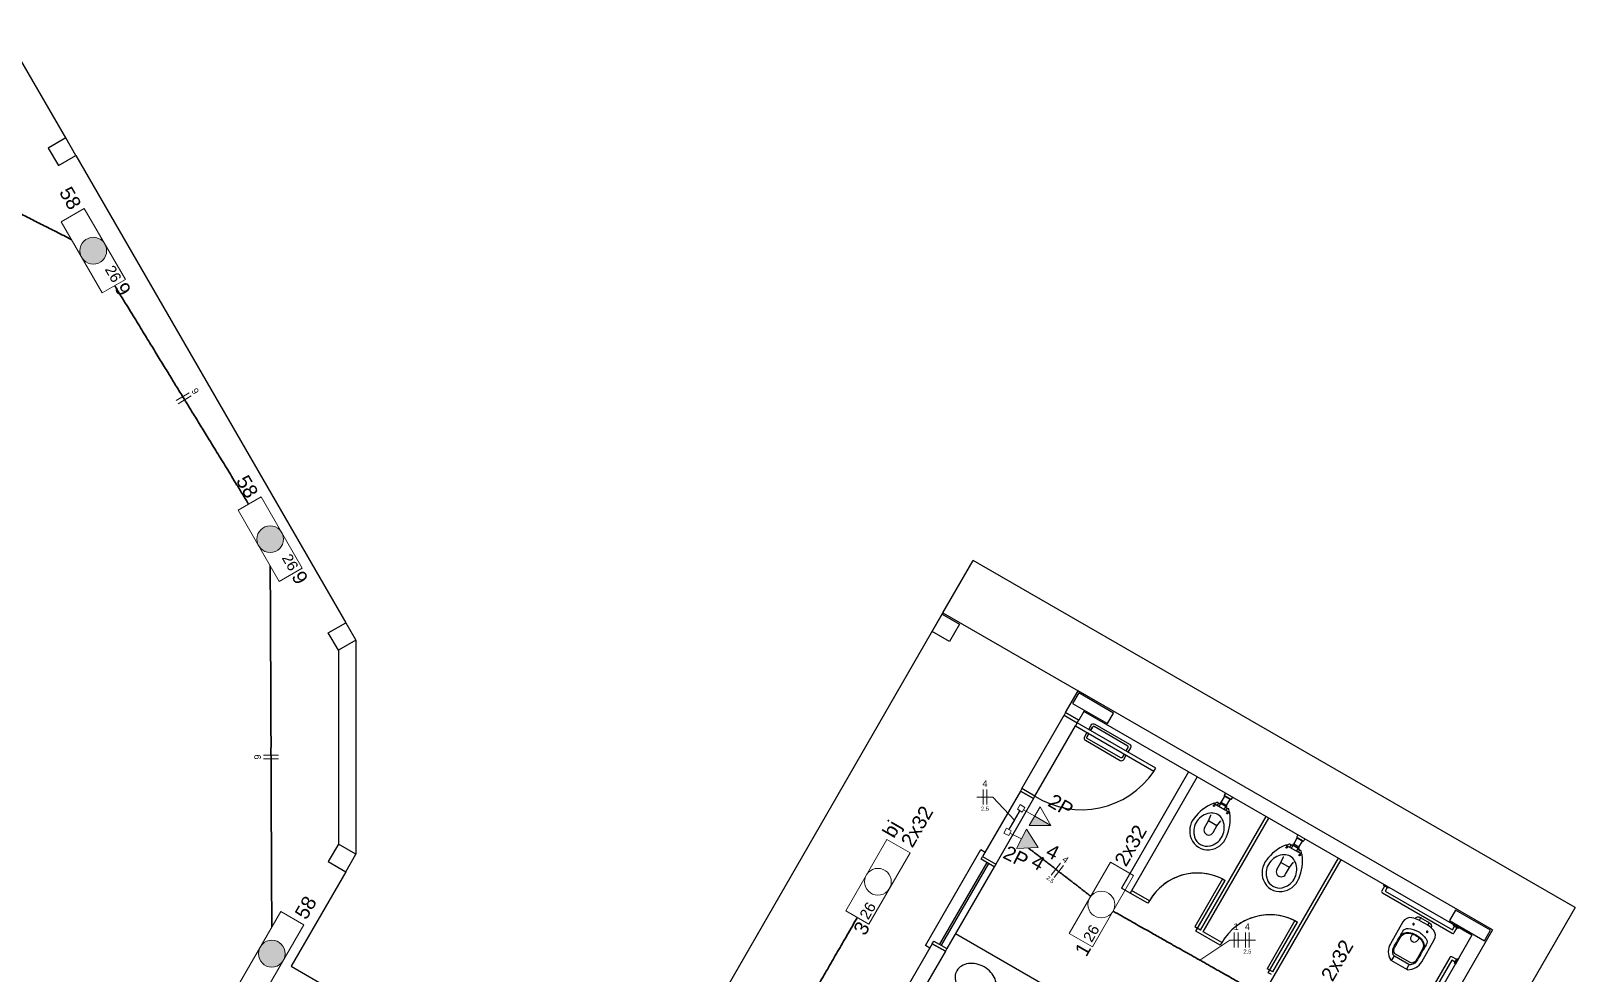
# Model space of a CAD drawing. Extents: x 175 to 700, y 53 to 250.
# Drawn here: x 492.99 to 508.33, y 196.05 to 205.41 of the extents above; entities that cross this region are included whole.
import ezdxf

# ---------------------------------------------------------------- set-up
doc = ezdxf.new("R2010")
doc.units = 0
doc.header["$LTSCALE"] = 2
doc.set_wipeout_variables(frame=1)
for name, color, linetype in [('A-JANEL', 3, 'CONTINUOUS'), ('A-PARED', 5, 'CONTINUOUS'), ('A-PAREDE', 5, 'CONTINUOUS'), ('A-PILAR', 6, 'CONTINUOUS'), ('A-PISOS-NIVEL', 1, 'CONTINUOUS'), ('A-WC', 1, 'CONTINUOUS'), ('ARQ-ALV-CORTE', 5, 'CONTINUOUS'), ('ARQ-ALV-VISTA2', 2, 'CONTINUOUS'), ('ARQ-BNC-VISTA', 1, 'CONTINUOUS'), ('ARQ-ESQ-CORTE', 3, 'CONTINUOUS'), ('ARQ-ESQ-VISTA1', 2, 'CONTINUOUS'), ('ARQ-ESQ-VISTA2', 1, 'CONTINUOUS'), ('PAG', 1, 'CONTINUOUS')]:
    doc.layers.add(name, color=color, linetype=linetype)
for name, color, linetype, lineweight in [('EL-Condutos', 4, 'CONTINUOUS', 30), ('EL-Fios', 9, 'CONTINUOUS', 20), ('EL-Textos fios', 7, 'CONTINUOUS', 20), ('EL-Textos pontos', 5, 'CONTINUOUS', 20), ('P-SIMBOL', 5, 'CONTINUOUS', 20)]:
    doc.layers.add(name, color=color, linetype=linetype, lineweight=lineweight)
doc.styles.add('Arial', font='arial.ttf')

msp = doc.modelspace()

# ---------------------------------------------------------------- hatches: boundary and pattern name
at = {"layer": 'P-SIMBOL'}
h = msp.add_hatch(color=256, dxfattribs=at)
h.paths.add_polyline_path([(483.506, 203.248, 1), (483.771, 203.248, 1)])
h.paths.add_polyline_path([(487.12, 205.072, 1), (487.385, 205.072, 1)])
h.paths.add_polyline_path([(489.85, 205.076, 1), (490.115, 205.076, 1)])
h.paths.add_polyline_path([(493.478, 203.222, 1), (493.743, 203.222, 1)])
h = msp.add_hatch(color=256, dxfattribs=at)
h.paths.add_polyline_path([(495.235, 200.357, 1), (495.5, 200.357, 1)])
h.paths.add_polyline_path([(495.517, 196.24, 1), (495.252, 196.24, 1)])
at = {"layer": 'P-SIMBOL', "linetype": 'Continuous'}
for points in [[(502.959, 197.606), (503.121, 197.512), (502.904, 197.512)], [(502.779, 197.283), (502.995, 197.295), (502.877, 197.476)]]:
    msp.add_hatch(color=256, dxfattribs=at).paths.add_polyline_path(points)

# ---------------------------------------------------------------- linework, layer by layer
at = {"layer": 'A-JANEL', "color": 251}
msp.add_line((502.442, 197.205), (502.572, 197.13), dxfattribs=at)
at = {"layer": 'A-PARED', "color": 251}
msp.add_lwpolyline([(502.214, 199.512), (502.114, 199.339), (501.94, 199.439), (502.04, 199.612)], close=True, dxfattribs=at)
at = {"layer": 'A-PAREDE', "color": 251}
for p, q in [((503.266, 198.635), (503.391, 198.851)), ((507.506, 196.478), (503.391, 198.851)), ((503.396, 198.56), (503.266, 198.635)), ((503.396, 198.56), (503.266, 198.635)), ((503.446, 198.646), (503.396, 198.56)), ((503.446, 198.646), (503.396, 198.56)), ((507.301, 196.423), (503.446, 198.646)), ((502.817, 197.855), (502.442, 197.205)), ((502.946, 197.78), (502.817, 197.855)), ((502.946, 197.78), (502.817, 197.855)), ((502.946, 197.78), (502.572, 197.13)), ((502.442, 197.205), (502.572, 197.13)), ((507.301, 196.423), (506.426, 194.907)), ((507.506, 196.478), (506.556, 194.832))]:
    msp.add_line(p, q, dxfattribs=at)
for points in [[(493.165, 204.242), (493.265, 204.069), (493.438, 204.169), (493.338, 204.342)], [(496.045, 199.254), (495.945, 199.427), (496.118, 199.527), (496.218, 199.354)], [(503.743, 198.63), (503.396, 198.83), (503.336, 198.726), (503.683, 198.526)], [(496.045, 197.327), (495.945, 197.154), (496.118, 197.054), (496.218, 197.227)], [(507.485, 196.472), (507.139, 196.672), (507.079, 196.568), (507.425, 196.368)]]:
    msp.add_lwpolyline(points, close=True, dxfattribs=at)
at = {"layer": 'A-PILAR', "color": 251}
for points in [[(496.045, 199.254), (495.945, 199.427), (496.118, 199.527), (496.218, 199.354)], [(496.045, 197.327), (495.945, 197.154), (496.118, 197.054), (496.218, 197.227)]]:
    msp.add_lwpolyline(points, close=True, dxfattribs=at)
at = {"layer": 'A-PISOS-NIVEL', "color": 251}
for p, q in [((493.338, 204.342), (492.724, 205.405)), ((493.438, 204.169), (496.118, 199.527)), ((502.048, 199.626), (502.348, 200.145)), ((508.325, 196.698), (502.348, 200.145)), ((498.913, 194.19), (502.048, 199.626)), ((502.048, 199.626), (503.391, 198.851)), ((496.218, 199.354), (496.218, 197.227)), ((496.045, 199.254), (496.045, 197.327)), ((496.118, 197.054), (495.576, 196.115)), ((508.325, 196.698), (505.502, 191.804)), ((495.576, 196.115), (498.913, 194.19))]:
    msp.add_line(p, q, dxfattribs=at)
at = {"layer": 'A-WC', "color": 251}
for p, q in [((505.202, 195.786), (506.001, 197.172)), ((504.083, 196.74), (503.906, 196.842)), ((504.098, 196.766), (503.921, 196.868)), ((504.098, 196.766), (504.083, 196.74))]:
    msp.add_line(p, q, dxfattribs=at)
msp.add_arc((504.575, 196.491), 0.55, 60.0228, 150.0228, dxfattribs=at)
at = {"layer": 'ARQ-ALV-CORTE', "color": 251}
msp.add_line((503.266, 198.635), (503.396, 198.56), dxfattribs=at)
at = {"layer": 'ARQ-ALV-VISTA2', "color": 251, "ltscale": 0.1}
for p, q in [((504.486, 198.047), (503.82, 196.892)), ((504.572, 197.997), (503.906, 196.842)), ((504.812, 197.743), (504.847, 197.803)), ((504.854, 197.834), (504.842, 197.814)), ((504.843, 197.812), (504.845, 197.81)), ((504.845, 197.81), (504.844, 197.808)), ((504.845, 197.81), (504.906, 197.775)), ((504.845, 197.805), (504.902, 197.772)), ((504.741, 197.731), (504.738, 197.732)), ((504.741, 197.731), (504.889, 197.645)), ((504.772, 197.713), (504.786, 197.736)), ((504.803, 197.726), (504.775, 197.742)), ((504.789, 197.703), (504.803, 197.726)), ((504.803, 197.726), (504.805, 197.731)), ((504.857, 197.701), (504.805, 197.731)), ((504.864, 197.713), (504.812, 197.743)), ((504.841, 197.673), (504.855, 197.696)), ((504.855, 197.696), (504.857, 197.701)), ((504.855, 197.696), (504.883, 197.68)), ((504.858, 197.663), (504.872, 197.686)), ((504.864, 197.713), (504.899, 197.773)), ((504.906, 197.775), (504.905, 197.773)), ((504.906, 197.775), (504.909, 197.774)), ((504.923, 197.794), (504.911, 197.774)), ((504.606, 196.473), (505.257, 197.602)), ((504.631, 196.458), (505.283, 197.587)), ((504.631, 196.458), (505.283, 197.587)), ((504.645, 197.491), (504.685, 197.559)), ((504.685, 197.559), (504.709, 197.616)), ((504.769, 197.51), (504.685, 197.559)), ((504.709, 197.616), (504.708, 197.619)), ((504.73, 197.442), (504.769, 197.51)), ((504.769, 197.51), (504.807, 197.56)), ((504.807, 197.56), (504.809, 197.561)), ((504.889, 197.645), (504.892, 197.644)), ((505.531, 197.328), (505.566, 197.389)), ((505.573, 197.42), (505.561, 197.4)), ((505.562, 197.397), (505.564, 197.395)), ((505.564, 197.395), (505.563, 197.393)), ((505.564, 197.395), (505.625, 197.361)), ((505.564, 197.39), (505.621, 197.357)), ((505.583, 197.298), (505.618, 197.359)), ((505.625, 197.361), (505.624, 197.358)), ((505.625, 197.361), (505.628, 197.359)), ((505.642, 197.38), (505.63, 197.36)), ((505.404, 197.144), (505.428, 197.202)), ((505.428, 197.202), (505.427, 197.204)), ((505.46, 197.316), (505.457, 197.318)), ((505.46, 197.316), (505.608, 197.23)), ((505.491, 197.298), (505.505, 197.321)), ((505.522, 197.311), (505.494, 197.328)), ((505.508, 197.288), (505.522, 197.311)), ((505.522, 197.311), (505.524, 197.316)), ((505.576, 197.286), (505.524, 197.316)), ((505.583, 197.298), (505.531, 197.328)), ((505.56, 197.258), (505.574, 197.282)), ((505.574, 197.282), (505.576, 197.286)), ((505.574, 197.282), (505.602, 197.265)), ((505.577, 197.248), (505.591, 197.272)), ((505.608, 197.23), (505.611, 197.229)), ((505.324, 196.059), (505.975, 197.187)), ((505.364, 197.076), (505.404, 197.144)), ((505.488, 197.096), (505.404, 197.144)), ((505.449, 197.028), (505.488, 197.096)), ((505.488, 197.096), (505.525, 197.145)), ((505.525, 197.145), (505.528, 197.146)), ((503.906, 196.842), (503.82, 196.892)), ((504.824, 196.982), (504.549, 196.506)), ((504.56, 196.465), (504.85, 196.967)), ((504.824, 196.982), (504.85, 196.967)), ((504.606, 196.473), (504.549, 196.506)), ((504.606, 196.473), (504.549, 196.506)), ((504.802, 196.325), (504.56, 196.465)), ((504.606, 196.473), (504.575, 196.491)), ((504.817, 196.351), (504.631, 196.458)), ((505.543, 196.568), (505.268, 196.091)), ((505.279, 196.05), (505.569, 196.553)), ((505.543, 196.568), (505.569, 196.553)), ((501.942, 196.339), (501.467, 195.516)), ((501.942, 196.339), (502.072, 196.264)), ((501.942, 196.339), (502.072, 196.264)), ((504.817, 196.351), (504.802, 196.325)), ((502.072, 196.264), (501.872, 195.918)), ((505.324, 196.059), (505.268, 196.091)), ((505.324, 196.059), (505.268, 196.091)), ((505.309, 196.033), (505.279, 196.05)), ((505.324, 196.059), (505.294, 196.076))]:
    msp.add_line(p, q, dxfattribs=at)
at = {"layer": 'ARQ-ALV-VISTA2', "color": 251}
for points in [[(503.381, 198.534), (503.396, 198.56), (503.266, 198.635), (503.251, 198.609)], [(504.143, 198.054), (504.161, 198.084), (503.381, 198.534), (503.364, 198.503)], [(502.946, 197.78), (502.961, 197.806), (502.832, 197.881), (502.817, 197.855)]]:
    msp.add_lwpolyline(points, close=True, dxfattribs=at)
at = {"layer": 'ARQ-ALV-VISTA2', "color": 251, "ltscale": 0.1}
for points in [[(506.478, 196.897, -0.414214), (506.464, 196.894), (506.43, 196.914, -0.414214), (506.426, 196.927), (506.478, 196.897)], [(507.171, 196.498, -0.414214), (507.157, 196.494), (507.123, 196.514, -0.414214), (507.119, 196.528), (507.171, 196.498)], [(502.307, 195.808, 0.059992), (502.37, 195.787, 0.087531), (502.446, 195.784, 0.105501), (502.516, 195.809, 0.123031), (502.561, 195.855, 0.123031), (502.578, 195.916, 0.105501), (502.565, 195.989, 0.087531), (502.524, 196.054, 0.07802), (502.458, 196.108, 0.07802), (502.377, 196.139, 0.087531), (502.301, 196.142, 0.105501), (502.231, 196.117, 0.123031), (502.186, 196.071, 0.123031), (502.169, 196.01, 0.105501), (502.182, 195.937, 0.087531), (502.222, 195.872, 0.059024), (502.272, 195.829, 0.07802)], [(507.136, 196.137, -0.414214), (507.132, 196.151), (507.152, 196.185, -0.414214), (507.166, 196.189), (507.136, 196.137)]]:
    msp.add_lwpolyline(points, format="xyb", dxfattribs=at)
msp.add_lwpolyline([(502.087, 196.29), (502.072, 196.264), (501.942, 196.339), (501.957, 196.365)], close=True, dxfattribs=at)
for centre in [(504.741, 197.71), (504.871, 197.635), (505.46, 197.295), (505.59, 197.22)]:
    msp.add_circle(centre, 0.00682, dxfattribs=at)
for centre, radius, start, end in [((504.844, 197.813), 0.002, 150.0228, 240.0228), ((504.846, 197.807), 0.002, 150.0228, 240.0228), ((504.925, 197.29), 0.484, 113.7805, 142.3423), ((504.734, 197.724), 0.00909, 60.0228, 119.0053), ((504.959, 197.306), 0.477, 113.8624, 117.241), ((504.77, 197.735), 0.00909, 60.0228, 113.8624), ((504.809, 197.737), 0.00697, 60.0228, 240.0228), ((504.861, 197.707), 0.00697, 240.0228, 60.0228), ((504.878, 197.672), 0.00909, 6.1832, 60.0228), ((504.413, 197.622), 0.477, 2.8046, 6.1832), ((504.903, 197.774), 0.002, 240.0228, 330.0228), ((504.91, 197.775), 0.002, 240.0228, 330.0228), ((504.706, 197.458), 0.208, 142.3423, 200.9207), ((504.725, 197.451), 0.187, 92.7027, 185.7713), ((504.722, 197.525), 0.112, 60.0228, 92.7027), ((504.655, 197.491), 0.187, 294.2742, 27.3429), ((504.722, 197.525), 0.112, 27.3429, 60.0228), ((504.416, 197.583), 0.484, 337.7033, 6.3682), ((504.888, 197.636), 0.00909, 6.3586, 60.0228), ((504.675, 197.445), 0.174, 200.4995, 276.9109), ((504.698, 197.448), 0.159, 185.7713, 198.6929), ((504.672, 197.439), 0.132, 198.6929, 240.0228), ((504.688, 197.467), 0.0486, 150.0228, 330.0228), ((504.671, 197.478), 0.208, 276.9109, 337.7033), ((505.563, 197.399), 0.002, 150.0228, 240.0228), ((505.565, 197.392), 0.002, 150.0228, 240.0228), ((505.622, 197.359), 0.002, 240.0228, 330.0228), ((505.629, 197.361), 0.002, 240.0228, 330.0228), ((504.672, 197.439), 0.132, 240.0228, 281.3527), ((504.666, 197.466), 0.159, 281.3527, 294.2742), ((505.444, 197.036), 0.187, 92.7027, 185.7713), ((505.643, 196.875), 0.484, 113.7805, 142.3423), ((505.441, 197.111), 0.112, 60.0228, 92.7027), ((505.453, 197.31), 0.00909, 60.0228, 119.0053), ((505.678, 196.892), 0.477, 113.8624, 117.241), ((505.489, 197.32), 0.00909, 60.0228, 113.8624), ((505.441, 197.111), 0.112, 27.3429, 60.0228), ((505.528, 197.322), 0.00697, 60.0228, 240.0228), ((505.58, 197.292), 0.00697, 240.0228, 60.0228), ((505.135, 197.168), 0.484, 337.7033, 6.3682), ((505.597, 197.257), 0.00909, 6.1832, 60.0228), ((505.132, 197.207), 0.477, 2.8046, 6.1832), ((505.607, 197.221), 0.00909, 6.3586, 60.0228), ((505.425, 197.043), 0.208, 142.3423, 200.9207), ((505.407, 197.052), 0.0486, 150.0228, 330.0228), ((505.374, 197.076), 0.187, 294.2742, 27.3429), ((505.394, 197.03), 0.174, 200.4995, 276.9109), ((505.417, 197.033), 0.159, 185.7713, 198.6929), ((505.391, 197.024), 0.132, 198.6929, 240.0228), ((505.391, 197.024), 0.132, 240.0228, 281.3527), ((505.39, 197.064), 0.208, 276.9109, 337.7033), ((505.385, 197.051), 0.159, 281.3527, 294.2742), ((505.294, 196.076), 0.55, 60.0228, 150.0228), ((505.294, 196.076), 0.55, 63.1496, 150.0228)]:
    msp.add_arc(centre, radius, start, end, dxfattribs=at)
at = {"layer": 'ARQ-BNC-VISTA', "color": 251}
for p, q in [((502.832, 197.881), (503.251, 198.609)), ((502.961, 197.806), (503.364, 198.503)), ((504.641, 195.013), (502.172, 196.437))]:
    msp.add_line(p, q, dxfattribs=at)
at = {"layer": 'ARQ-ESQ-CORTE', "color": 251}
for points in [[(503.497, 198.427), (503.477, 198.392), (503.497, 198.427), (503.478, 198.437), (503.453, 198.394, 0.414214), (503.462, 198.36), (503.809, 198.16, 0.414214), (503.843, 198.169), (503.868, 198.212), (503.849, 198.223), (503.829, 198.189, -0.414214), (503.816, 198.185), (503.48, 198.378, -0.414214), (503.477, 198.392)], [(503.514, 198.457), (503.534, 198.491), (503.514, 198.457), (503.496, 198.468), (503.521, 198.511, -0.414214), (503.555, 198.52), (503.901, 198.32, -0.414214), (503.91, 198.286), (503.885, 198.243), (503.867, 198.254), (503.887, 198.288, 0.414214), (503.883, 198.302), (503.548, 198.495, 0.414214), (503.534, 198.491)]]:
    msp.add_lwpolyline(points, format="xyb", dxfattribs=at)
at = {"layer": 'ARQ-ESQ-VISTA1', "color": 251}
for p, q in [((502.483, 197.147), (502.014, 196.333)), ((502.5, 197.137), (502.031, 196.323)), ((502.557, 197.104), (502.087, 196.29))]:
    msp.add_line(p, q, dxfattribs=at)
msp.add_lwpolyline([(501.917, 196.296), (501.874, 196.321), (502.423, 197.274), (502.467, 197.249)], dxfattribs=at)
msp.add_lwpolyline([(502.572, 197.13), (502.557, 197.104), (502.427, 197.179), (502.442, 197.205)], close=True, dxfattribs=at)
at = {"layer": 'ARQ-ESQ-VISTA2', "color": 251, "linetype": 'Continuous'}
msp.add_arc((503.426, 198.534), 0.864, 237.4855, 326.1818, dxfattribs=at)
at = {"layer": 'EL-Condutos', "linetype": 'Continuous'}
for points in [[(493.391, 203.334), (493.245, 203.409), (493.107, 203.479), (492.977, 203.545), (492.854, 203.608), (492.738, 203.668), (492.628, 203.724), (492.523, 203.778), (492.423, 203.829), (492.328, 203.878), (492.235, 203.925), (492.146, 203.97), (492.06, 204.015), (491.975, 204.058), (491.892, 204.101), (491.809, 204.143), (491.726, 204.185), (491.643, 204.228), (491.559, 204.271), (491.473, 204.315), (491.384, 204.36), (491.293, 204.406), (491.199, 204.455), (491.1, 204.505), (490.997, 204.558), (490.888, 204.614), (490.774, 204.672), (490.653, 204.734), (490.525, 204.799), (490.39, 204.868), (490.246, 204.942)], [(495.155, 200.703), (495.095, 200.801), (495.038, 200.894), (494.985, 200.982), (494.934, 201.065), (494.885, 201.144), (494.839, 201.219), (494.795, 201.291), (494.753, 201.36), (494.712, 201.426), (494.673, 201.49), (494.635, 201.552), (494.597, 201.613), (494.561, 201.672), (494.525, 201.731), (494.489, 201.789), (494.453, 201.848), (494.417, 201.906), (494.381, 201.966), (494.344, 202.026), (494.306, 202.088), (494.267, 202.152), (494.226, 202.219), (494.184, 202.287), (494.14, 202.359), (494.093, 202.435), (494.045, 202.514), (493.994, 202.597), (493.94, 202.685), (493.883, 202.777), (493.823, 202.875)], [(495.383, 196.506), (495.383, 196.674), (495.382, 196.832), (495.381, 196.981), (495.381, 197.121), (495.38, 197.253), (495.38, 197.378), (495.379, 197.497), (495.379, 197.61), (495.378, 197.717), (495.378, 197.821), (495.378, 197.921), (495.377, 198.018), (495.377, 198.112), (495.376, 198.206), (495.376, 198.298), (495.376, 198.391), (495.375, 198.484), (495.375, 198.579), (495.374, 198.676), (495.374, 198.776), (495.374, 198.879), (495.373, 198.987), (495.373, 199.099), (495.372, 199.218), (495.372, 199.343), (495.371, 199.475), (495.371, 199.615), (495.37, 199.764), (495.369, 199.922), (495.369, 200.091)], [(502.703, 197.472), (502.708, 197.481), (502.713, 197.489), (502.717, 197.496), (502.721, 197.503), (502.725, 197.51), (502.729, 197.517), (502.733, 197.523), (502.736, 197.529), (502.739, 197.535), (502.742, 197.54), (502.746, 197.546), (502.749, 197.551), (502.752, 197.556), (502.755, 197.561), (502.757, 197.566), (502.76, 197.571), (502.763, 197.576), (502.766, 197.582), (502.769, 197.587), (502.772, 197.592), (502.776, 197.598), (502.779, 197.603), (502.782, 197.609), (502.786, 197.616), (502.79, 197.622), (502.794, 197.629), (502.798, 197.636), (502.802, 197.644), (502.807, 197.652), (502.812, 197.661)], [(503.516, 196.81), (503.486, 196.833), (503.456, 196.856), (503.428, 196.878), (503.4, 196.9), (503.373, 196.921), (503.346, 196.941), (503.32, 196.961), (503.295, 196.981), (503.271, 197), (503.247, 197.018), (503.224, 197.036), (503.201, 197.053), (503.18, 197.07), (503.158, 197.087), (503.138, 197.103), (503.118, 197.118), (503.098, 197.133), (503.08, 197.148), (503.061, 197.162), (503.044, 197.175), (503.027, 197.189), (503.01, 197.201), (502.994, 197.214), (502.979, 197.226), (502.964, 197.237), (502.949, 197.248), (502.936, 197.259), (502.922, 197.269), (502.909, 197.279), (502.897, 197.289)], [(498.983, 192.764), (499.085, 192.94), (499.181, 193.107), (499.272, 193.264), (499.357, 193.412), (499.438, 193.553), (499.515, 193.686), (499.589, 193.813), (499.659, 193.934), (499.726, 194.05), (499.791, 194.162), (499.853, 194.271), (499.914, 194.376), (499.974, 194.48), (500.033, 194.582), (500.091, 194.683), (500.15, 194.785), (500.209, 194.887), (500.268, 194.99), (500.329, 195.096), (500.392, 195.204), (500.457, 195.316), (500.524, 195.432), (500.594, 195.554), (500.667, 195.681), (500.744, 195.814), (500.825, 195.954), (500.911, 196.103), (501.002, 196.26), (501.098, 196.426), (501.199, 196.602)], [(505.459, 195.689), (505.369, 195.74), (505.286, 195.787), (505.209, 195.83), (505.138, 195.871), (505.072, 195.908), (505.011, 195.942), (504.954, 195.975), (504.901, 196.005), (504.852, 196.033), (504.805, 196.059), (504.761, 196.084), (504.718, 196.108), (504.677, 196.131), (504.638, 196.154), (504.598, 196.176), (504.559, 196.198), (504.519, 196.221), (504.478, 196.244), (504.435, 196.268), (504.391, 196.293), (504.344, 196.319), (504.295, 196.347), (504.242, 196.377), (504.185, 196.409), (504.124, 196.444), (504.058, 196.481), (503.987, 196.521), (503.91, 196.565), (503.827, 196.612), (503.737, 196.663)]]:
    msp.add_spline(points, degree=3, dxfattribs=at)
at = {"layer": 'EL-Fios'}
for p, q in [((494.435, 201.734), (494.563, 201.812)), ((494.455, 201.702), (494.583, 201.78)), ((495.451, 198.212), (495.301, 198.212)), ((495.451, 198.174), (495.301, 198.174)), ((502.446, 197.72), (502.446, 197.87)), ((502.483, 197.72), (502.483, 197.87)), ((503.123, 197.02), (503.214, 197.138)), ((503.152, 196.997), (503.244, 197.115)), ((504.94, 196.3), (504.94, 196.45)), ((504.978, 196.3), (504.978, 196.45)), ((505.053, 196.3), (505.053, 196.45)), ((505.09, 196.3), (505.09, 196.45))]:
    msp.add_line(p, q, dxfattribs=at)
at = {"layer": 'EL-Textos fios'}
for p, q in [((502.543, 197.795), (502.386, 197.795)), ((502.757, 197.566), (502.543, 197.795)), ((504.598, 196.176), (504.896, 196.375)), ((504.896, 196.375), (505.15, 196.375))]:
    msp.add_line(p, q, dxfattribs=at)
at = {"layer": 'P-SIMBOL'}
for p, q in [((493.292, 203.509), (493.522, 203.641)), ((493.93, 202.935), (493.522, 203.641)), ((493.7, 202.802), (493.292, 203.509)), ((493.7, 202.802), (493.93, 202.935)), ((495.049, 200.644), (495.278, 200.776)), ((495.686, 200.07), (495.278, 200.776)), ((495.457, 199.937), (495.049, 200.644)), ((495.457, 199.937), (495.686, 200.07)), ((502.789, 197.674), (502.815, 197.72)), ((502.835, 197.647), (502.789, 197.674)), ((502.815, 197.72), (502.861, 197.693)), ((502.861, 197.693), (502.835, 197.647)), ((502.959, 197.606), (502.848, 197.67)), ((502.904, 197.512), (503.013, 197.7)), ((503.013, 197.7), (503.121, 197.512)), ((503.121, 197.512), (502.904, 197.512)), ((503.121, 197.512), (502.959, 197.606)), ((501.083, 196.667), (501.491, 197.373)), ((501.491, 197.373), (501.721, 197.241)), ((502.654, 197.437), (502.678, 197.485)), ((502.702, 197.413), (502.654, 197.437)), ((502.678, 197.485), (502.725, 197.461)), ((502.725, 197.461), (502.702, 197.413)), ((502.828, 197.379), (502.713, 197.437)), ((502.779, 197.283), (502.877, 197.476)), ((502.877, 197.476), (502.995, 197.295)), ((501.313, 196.534), (501.721, 197.241)), ((502.995, 197.295), (502.779, 197.283)), ((503.303, 196.441), (503.711, 197.148)), ((503.711, 197.148), (503.94, 197.016)), ((503.532, 196.309), (503.94, 197.016)), ((495.066, 195.953), (495.474, 196.659)), ((495.474, 196.659), (495.703, 196.527)), ((501.083, 196.667), (501.313, 196.534)), ((495.295, 195.82), (495.703, 196.527)), ((503.303, 196.441), (503.532, 196.309))]:
    msp.add_line(p, q, dxfattribs=at)
for centre in [(493.611, 203.222), (495.368, 200.357), (501.402, 196.954), (503.621, 196.728), (495.384, 196.24)]:
    msp.add_circle(centre, 0.133, dxfattribs=at)
at = {"layer": 'PAG', "color": 251}
msp.add_arc((504.575, 196.491), 0.55, 63.1496, 150.0228, dxfattribs=at)

# ---------------------------------------------------------------- texts
at = {"layer": 'EL-Textos fios', "attachment_point": 8, "line_spacing_factor": 0.798, "style": 'Arial'}
for s, insert, char_height, width, rotation in [('9', (494.595, 201.81), 0.0653, 0.07837, 301.519), ('9', (495.276, 198.193), 0.0653, 0.07837, 90.0002), ('4', (503.245, 197.148), 0.0653, 0.07837, 322.2773), ('2.5', (503.101, 196.961), 0.0406, 0.14614, 322.2773)]:
    msp.add_mtext(s, dxfattribs=dict(at, insert=insert, char_height=char_height, width=width, rotation=rotation))
for s, insert, char_height, width in [('4', (502.465, 197.896), 0.0653, 0.07837), ('2.5', (502.465, 197.659), 0.0406, 0.14614), ('1', (504.959, 196.476), 0.0653, 0.07837), ('4', (505.071, 196.476), 0.0653, 0.07837), ('2.5', (505.071, 196.24), 0.0406, 0.14614)]:
    msp.add_mtext(s, dxfattribs=dict(at, insert=insert, char_height=char_height, width=width))
at = {"layer": 'EL-Textos pontos', "line_spacing_factor": 0.798, "style": 'Arial'}
for s, insert, char_height, width, attachment_point, rotation in [('58', (493.376, 203.613), 0.1412, 0.33888, 9, 299.9999), ('9', (493.87, 202.757), 0.141, 0.16944, 9, 299.9999), ('58', (495.133, 200.748), 0.1412, 0.33888, 9, 299.9999), ('9', (495.628, 199.892), 0.141, 0.16944, 9, 299.9999), ('2P', (503.184, 197.653), 0.1412, 0.33888, 8, 329.8403), ('2x32', (501.746, 197.282), 0.1412, 0.67776, 7, 60.0001), ('bj', (501.599, 197.356), 0.1412, 0.33888, 7, 60.0001), ('2x32', (503.867, 197.093), 0.1412, 0.67776, 7, 60.0001), ('2P', (502.741, 197.141), 0.1412, 0.33888, 8, 333.1692), ('4', (502.958, 197.084), 0.141, 0.16944, 8, 329.8403), ('4', (503.107, 197.188), 0.141, 0.16944, 8, 333.1692), ('58', (495.728, 196.567), 0.1412, 0.33888, 7, 60.0001), ('3', (501.275, 196.409), 0.141, 0.16944, 7, 60.0001), ('1', (503.471, 196.2), 0.141, 0.16944, 7, 60.0001), ('2x32', (505.918, 195.952), 0.1412, 0.67776, 7, 60.0001)]:
    msp.add_mtext(s, dxfattribs=dict(at, insert=insert, char_height=char_height, width=width, attachment_point=attachment_point, rotation=rotation))
at = {"layer": 'P-SIMBOL', "char_height": 0.1059, "width": 0.25416, "line_spacing_factor": 0.798, "style": 'Arial'}
for insert, attachment_point, rotation in [((493.804, 202.894), 9, 299.9999), ((495.561, 200.029), 9, 299.9999), ((501.307, 196.569), 7, 60.0001), ((503.526, 196.344), 7, 60.0001)]:
    msp.add_mtext('26', dxfattribs=dict(at, insert=insert, attachment_point=attachment_point, rotation=rotation))

# ---------------------------------------------------------------- next in the draw order: wipeouts: each hides what was drawn before it
at = {"color": 251, "ltscale": 0.1}
msp.add_wipeout([(506.578, 196.13), (506.496, 196.177), (506.492, 196.181), (506.489, 196.186), (506.487, 196.19), (506.484, 196.196), (506.482, 196.2), (506.478, 196.211), (506.475, 196.222), (506.474, 196.23), (506.471, 196.242), (506.47, 196.258), (506.47, 196.266), (506.47, 196.271), (506.47, 196.274), (506.471, 196.278), (506.473, 196.29), (506.474, 196.297), (506.476, 196.303), (506.478, 196.311), (506.481, 196.318), (506.482, 196.32), (506.485, 196.327), (506.49, 196.337), (506.491, 196.339), (506.615, 196.555), (506.622, 196.565), (506.626, 196.569), (506.631, 196.575), (506.637, 196.58), (506.643, 196.584), (506.645, 196.585), (506.648, 196.587), (506.651, 196.589), (506.654, 196.59), (506.659, 196.592), (506.662, 196.593), (506.672, 196.596), (506.68, 196.597), (506.685, 196.598), (506.697, 196.598), (506.707, 196.596), (506.717, 196.594), (506.729, 196.591), (506.735, 196.589), (506.736, 196.589), (506.737, 196.59), (506.741, 196.594), (506.743, 196.596), (506.745, 196.598), (506.749, 196.6), (506.751, 196.601), (506.752, 196.602), (506.754, 196.603), (506.755, 196.603), (506.759, 196.604), (506.761, 196.605), (506.762, 196.605), (506.763, 196.605), (506.764, 196.605), (506.765, 196.605), (506.765, 196.605), (506.766, 196.605), (506.766, 196.605), (506.767, 196.605), (506.769, 196.605), (506.769, 196.605), (506.771, 196.605), (506.773, 196.605), (506.777, 196.604), (506.779, 196.603), (506.783, 196.602), (506.787, 196.6), (506.788, 196.6), (506.879, 196.547), (506.88, 196.547), (506.88, 196.547), (506.881, 196.546), (506.882, 196.546), (506.883, 196.545), (506.884, 196.544), (506.885, 196.543), (506.886, 196.542), (506.888, 196.54), (506.89, 196.539), (506.892, 196.536), (506.892, 196.536), (506.894, 196.533), (506.895, 196.531), (506.896, 196.529), (506.896, 196.527), (506.897, 196.526), (506.897, 196.525), (506.898, 196.525), (506.899, 196.52), (506.899, 196.52), (506.899, 196.518), (506.899, 196.517), (506.899, 196.516), (506.899, 196.515), (506.899, 196.514), (506.899, 196.513), (506.899, 196.512), (506.899, 196.512), (506.899, 196.511), (506.899, 196.51), (506.899, 196.509), (506.899, 196.509), (506.899, 196.508), (506.899, 196.508), (506.899, 196.507), (506.899, 196.505), (506.898, 196.503), (506.898, 196.502), (506.896, 196.497), (506.896, 196.497), (506.896, 196.496), (506.897, 196.495), (506.9, 196.492), (506.904, 196.488), (506.908, 196.485), (506.919, 196.472), (506.924, 196.466), (506.926, 196.462), (506.929, 196.458), (506.931, 196.453), (506.933, 196.448), (506.934, 196.446), (506.935, 196.441), (506.936, 196.437), (506.938, 196.429), (506.938, 196.423), (506.938, 196.418), (506.938, 196.412), (506.937, 196.407), (506.936, 196.4), (506.935, 196.395), (506.934, 196.391), (506.932, 196.386), (506.931, 196.384), (506.931, 196.383), (506.93, 196.382), (506.928, 196.378), (506.928, 196.377), (506.927, 196.376), (506.927, 196.376), (506.802, 196.159), (506.797, 196.152), (506.795, 196.147), (506.793, 196.145), (506.791, 196.142), (506.789, 196.139), (506.786, 196.137), (506.785, 196.135), (506.783, 196.133), (506.782, 196.132), (506.782, 196.132), (506.78, 196.13), (506.771, 196.121), (506.769, 196.119), (506.765, 196.116), (506.764, 196.115), (506.762, 196.114), (506.761, 196.113), (506.758, 196.111), (506.756, 196.109), (506.754, 196.108), (506.751, 196.106), (506.746, 196.103), (506.737, 196.098), (506.735, 196.097), (506.724, 196.093), (506.717, 196.09), (506.709, 196.087), (506.693, 196.084), (506.683, 196.083), (506.675, 196.082), (506.664, 196.082), (506.66, 196.083), (506.659, 196.083)], dxfattribs=at).dxf.layer = 'ARQ-ALV-VISTA2'

# ---------------------------------------------------------------- next in the draw order: linework, layer by layer
at = {"layer": 'ARQ-ALV-VISTA2', "color": 251, "ltscale": 0.1}
for p, q in [((506.496, 196.177), (506.659, 196.083)), ((506.656, 196.096), (506.674, 196.127)), ((506.659, 196.083), (506.651, 196.088))]:
    msp.add_line(p, q, dxfattribs=at)
for points in [[(506.434, 196.911), (506.406, 196.864, 0.414214), (506.412, 196.843), (507.105, 196.443, 0.414214), (507.125, 196.449), (507.153, 196.497)], [(506.656, 196.096, 0.407906), (506.659, 196.083, 0.131537), (506.664, 196.081, 0.273863), (506.802, 196.159), (506.927, 196.376, 0.319419), (506.918, 196.474, 0.074713), (506.862, 196.522, 0.017899), (506.775, 196.572, 0.074713), (506.705, 196.597, 0.319419), (506.615, 196.555), (506.491, 196.339, 0.273863), (506.492, 196.181, 0.136488), (506.496, 196.177, 0.402244), (506.51, 196.181), (506.527, 196.212, 0.337727), (506.527, 196.218)], [(506.736, 196.589, -0.378909), (506.788, 196.6), (506.879, 196.547, -0.378909), (506.896, 196.497)], [(506.799, 196.594, 0.414214), (506.787, 196.59), (506.776, 196.571)], [(506.584, 196.407, -0.305538), (506.673, 196.451, -0.097448), (506.748, 196.426, -0.097448), (506.808, 196.373, -0.305538), (506.815, 196.274)], [(506.71, 196.436), (506.696, 196.412, 1), (506.762, 196.374)], [(506.868, 196.554, -0.414214), (506.872, 196.542), (506.861, 196.523)], [(507.15, 196.181), (507.102, 196.208, 0.414214), (507.082, 196.203), (506.682, 195.51, 0.414214), (506.687, 195.489), (506.735, 195.462)]]:
    msp.add_lwpolyline(points, format="xyb", dxfattribs=at)
for points in [[(506.46, 196.896), (506.44, 196.862), (507.107, 196.477), (507.127, 196.512)], [(506.776, 196.398), (506.762, 196.373)], [(507.135, 196.155), (507.1, 196.175), (506.715, 195.508), (506.75, 195.488)]]:
    msp.add_lwpolyline(points, dxfattribs=at)
for points in [[(506.845, 196.387, -0.295956), (506.847, 196.329, 0.008003), (506.761, 196.18, -0.219669), (506.692, 196.129, -0.1825), (506.673, 196.133), (506.532, 196.214, -0.1825), (506.52, 196.229, -0.21967), (506.529, 196.314, 0.008003), (506.615, 196.463, -0.295956), (506.667, 196.49, -0.109342), (506.767, 196.459, -0.109342)], [(506.776, 196.398, -0.042994), (506.8, 196.373, -0.312272), (506.808, 196.279, 0.00507), (506.754, 196.184, -0.107996), (506.727, 196.154, -0.297508), (506.687, 196.152), (506.542, 196.235, -0.297509), (506.524, 196.272, -0.107996), (506.537, 196.309, 0.00507), (506.592, 196.404, -0.312272), (506.677, 196.444, -0.091294), (506.745, 196.42, -0.048111)], [(506.724, 196.54, 1), (506.716, 196.527, 1)], [(506.859, 196.462, 1), (506.852, 196.449, 1)]]:
    msp.add_lwpolyline(points, format="xyb", close=True, dxfattribs=at)
msp.add_arc((506.678, 196.125), 0.00533, 75.3779, 150.0228, dxfattribs=at)

doc.saveas('drawing.dxf')
